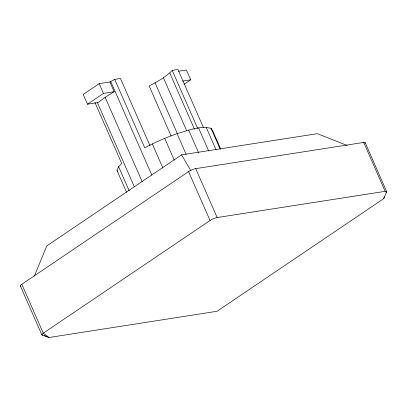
<?xml version="1.0" encoding="UTF-8"?>
<svg xmlns="http://www.w3.org/2000/svg" width="407" height="407" viewBox="0 0 407 407"><rect width="100%" height="100%" fill="white"/><g stroke="black" fill="none" stroke-linecap="round" stroke-linejoin="round"><path stroke-width="0.61" d="M41.992 334.966L49.003 337.5L217.002 311.289L383.76 198.621L384.239 196.805M34.402 276.114L46.703 245.955L181.532 154.863L317.358 133.674L347.176 145.472M126.608 192.404L117.013 170.538L118.595 166.667L121.698 163.416L94.953 102.493M383.76 198.621L386.609 191.829M171.052 135.877L149.145 85.979C157.331 81.654 165.786 77.182 172.212 70.396L177.961 69.5L203.434 127.523M109.89 81.965L114.179 91.743L105.138 97.304L98.214 102.533L87.49 104.202L83.196 94.424L99.166 83.639L109.89 81.965L114.708 79.37L120.462 78.47L150.005 145.777M87.49 104.202L103.459 93.417L114.179 91.743M184.005 84.33L190.7 79.803L186.406 70.024L178.663 71.23M21.032 286.167A5.474 1.206 -23.7 0 1 21.81 284.264L188.573 171.596A5.474 1.206 -23.7 0 1 195.696 168.646L363.695 142.43A5.474 1.206 -23.7 0 1 365.018 143.147M385.984 192.572A5.474 1.206 -23.7 0 0 385.159 191.336L217.16 217.547A5.474 1.206 -23.7 0 0 210.037 220.502L43.279 333.17A5.474 1.206 -23.7 0 0 42.872 335.063M220.787 149.252L212.703 130.84L211.03 128.322C199.572 125.488 187.988 130.622 177.07 133.618C166.005 137.637 155.098 142.17 144.76 147.833L114.708 79.37M182.361 81.105L190.7 79.803M44.444 335.505L49.003 337.5L43.279 333.17L21.81 284.264M117.013 170.538L117.684 171.55M181.532 154.863L190.883 170.696M365.135 142.587L386.604 191.494M363.695 142.43L385.159 191.336M211.03 128.322L220.121 149.033M206.207 127.325L216.056 149.761M198.565 127.92L208.669 150.931M172.212 70.396L197.68 128.419M169.77 72.95L194.536 129.365M188.629 130.067L198.479 152.503M163.4 77.762L186.63 130.688M195.696 168.646L217.16 217.547M155.077 82.875L177.289 133.476M177.07 133.618L186.162 154.329M188.573 171.596L210.037 220.502M164.682 138.334L174.277 160.195M152.304 143.895L162.912 168.055M110.724 81.446L151.826 175.081M99.166 83.639L103.459 93.417M105.138 97.304L142.196 181.72M97.365 102.539L134.381 186.869M118.595 166.667L129.202 190.832M20.396 285.948L41.865 334.854"/></g></svg>
